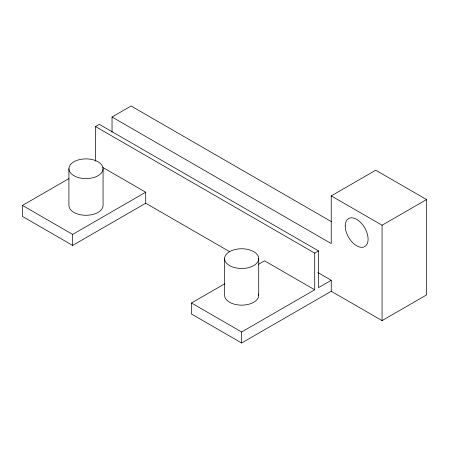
<?xml version="1.0" encoding="UTF-8"?>
<svg xmlns="http://www.w3.org/2000/svg" width="449" height="449" viewBox="0 0 449 449"><rect width="100%" height="100%" fill="white"/><g stroke="black" fill="none" stroke-linecap="round" stroke-linejoin="round"><path stroke-width="0.67" d="M95.519 161.163L95.519 126.556L99.33 124.356L318.537 250.912L318.537 287.596L331.244 280.26L331.244 291.266L241.657 342.985L191.459 314.008L191.459 303.002L224.674 283.824M112.037 132.247L112.037 117.021L131.097 106.015L331.48 221.705M229.372 251.524L145.712 203.223L72.643 245.412L22.45 216.429L22.45 205.423L68.95 178.579M22.45 205.423L72.643 234.406L145.712 192.217L145.712 203.223M112.037 117.021L331.244 243.577L331.244 195.887L375.718 170.21L426.55 199.552L426.55 294.931L382.071 320.608L331.244 291.266M258.489 264.304L264.528 260.818L314.721 289.796L314.721 253.113L95.519 126.556M314.721 253.113L318.537 250.912M331.244 195.887L382.071 225.235L426.55 199.552M191.459 303.002L241.657 331.979L314.721 289.796M317.886 272.549L331.244 280.26M102.776 167.426L145.712 192.217M382.071 225.235L382.071 320.608M258.725 258.613A17.073 9.856 0 0 1 233.121 267.149A17.073 9.856 0 0 1 233.121 250.076A17.073 9.856 0 0 1 258.725 258.613L258.725 295.296M241.657 331.979L241.657 342.985M224.584 258.613L224.584 295.296A17.073 9.856 0 0 0 242.774 305.135A17.073 9.856 0 0 0 258.579 294.011M103.062 168.74A17.073 9.856 0 0 1 77.453 177.276A17.073 9.856 0 0 1 77.453 160.203A17.073 9.856 0 0 1 103.062 168.74L103.062 205.423A17.073 9.856 0 0 1 85.989 215.284A17.073 9.856 0 0 1 68.916 205.423L68.916 168.74M72.643 234.406L72.643 245.412M345.219 225.965A16.175 9.339 60 0 0 362.377 247.309A16.175 9.339 60 0 0 362.377 224.433A16.175 9.339 60 0 0 345.219 225.965"/></g></svg>
